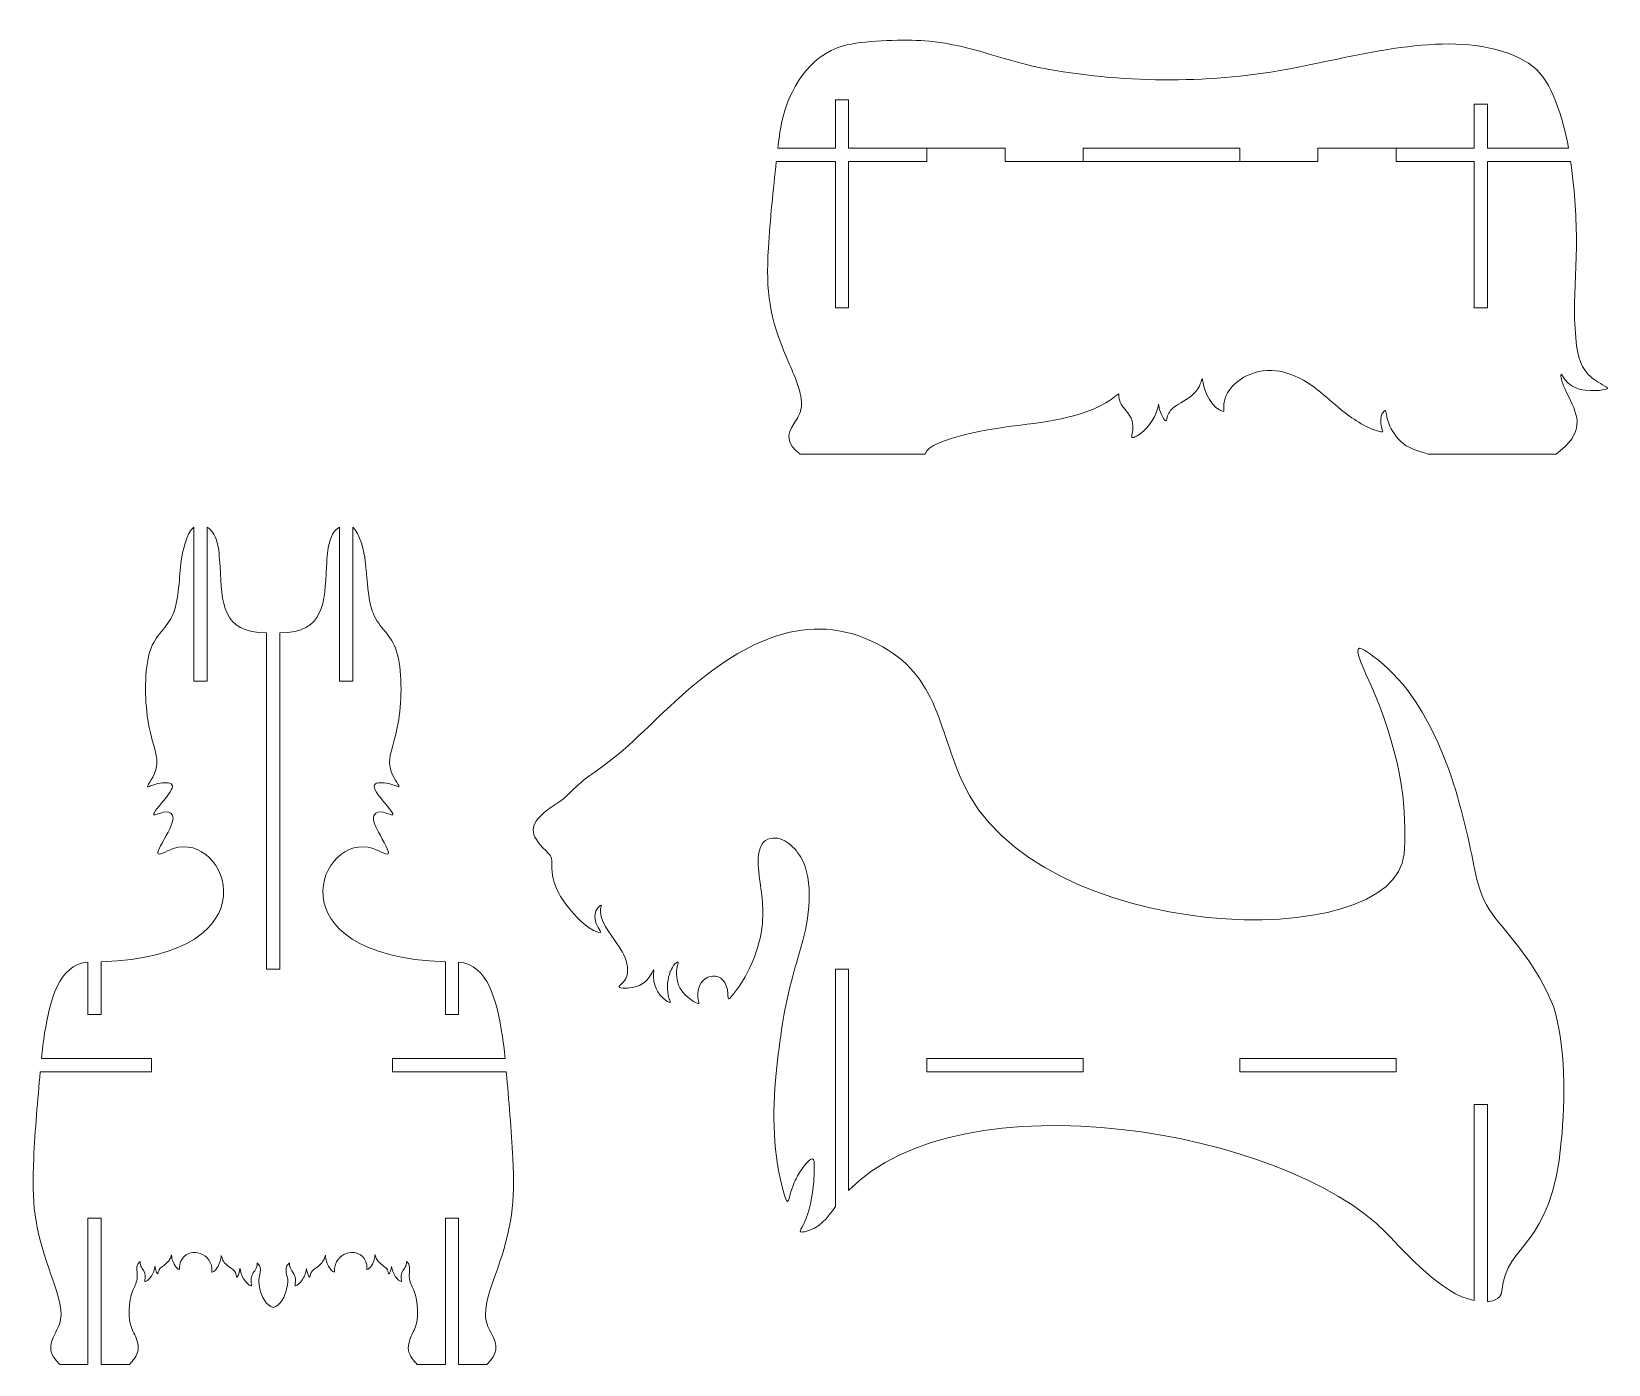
# Model space of a CAD drawing. Header units: centimetres. Extents: x -112 to 109, y -119 to 42.
# Drawn here: x -112.3 to 6.8, y -59 to 41.6 of the extents above; entities that cross this region are included whole.
import ezdxf

# ---------------------------------------------------------------- set-up
doc = ezdxf.new("R2010")
doc.units = ezdxf.units.CM
doc.header["$MEASUREMENT"] = 0
doc.layers.add('layer 1', color=7, linetype='Continuous')

msp = doc.modelspace()

# ---------------------------------------------------------------- linework, layer by layer
at = {"layer": 'layer 1', "color": 250, "lineweight": 9}
for points, knots in [([(-15.17977, 32.82267), (-15.17977, 32.82267), (-15.17977, 31.82267), (-15.17977, 31.82267), (-15.17977, 31.82267), (-15.17977, 31.82267), (-21.08602, 31.82267), (-21.08602, 31.82267), (-21.08602, 31.82267), (-21.08602, 31.82267), (-21.08602, 32.82267), (-21.08602, 32.82267), (-21.08602, 32.82267), (-25.02352, 32.82267), (-28.96102, 32.82267), (-32.89852, 32.82267), (-32.89852, 32.82267), (-32.89852, 32.82267), (-32.89852, 31.82267), (-32.89852, 31.82267), (-32.89852, 31.82267), (-32.89852, 31.82267), (-38.80477, 31.82267), (-38.80477, 31.82267), (-38.80477, 31.82267), (-38.80477, 31.82267), (-38.80477, 32.82267), (-38.80477, 32.82267), (-38.80477, 32.82267), (-42.74227, 32.82267), (-46.67977, 32.82267), (-50.61727, 32.82267), (-50.61727, 32.82267), (-50.61727, 33.93279), (-50.61727, 34.2455), (-50.61727, 36.46574), (-50.61727, 36.46574), (-50.9506, 36.46574), (-51.4506, 36.46574), (-51.61727, 36.46574), (-51.61727, 36.46574), (-51.61727, 34.2455), (-51.61727, 33.93279), (-51.61727, 32.82267), (-51.61727, 32.82267), (-53.07548, 32.82267), (-55.23862, 32.82267), (-55.96772, 32.82267), (-55.96772, 32.82267), (-55.89265, 33.4619), (-55.80167, 34.11346), (-55.67591, 34.73482), (-55.67591, 34.73482), (-55.17448, 37.21246), (-53.58483, 39.82685), (-51.02643, 40.54211), (-51.02643, 40.54211), (-49.53687, 40.95853), (-46.7365, 41.02464), (-45.17643, 40.94353), (-45.17643, 40.94353), (-41.6917, 40.76231), (-39.31778, 39.51753), (-36.13476, 38.89769), (-36.13476, 38.89769), (-30.03754, 37.71035), (-23.70137, 37.67146), (-17.5931, 38.76019), (-17.5931, 38.76019), (-12.7752, 39.61894), (-6.1906, 41.62585), (-1.3868, 40.17526), (-1.3868, 40.17526), (1.4337, 39.32354), (2.20647, 38.09515), (3.08584, 35.48424), (3.08584, 35.48424), (3.37087, 34.63791), (3.59331, 33.70127), (3.74984, 32.82267), (3.74984, 32.82267), (1.71886, 32.82267), (-1.35178, 32.82267), (-2.36727, 32.82267), (-2.36727, 32.82267), (-2.36727, 35.25138), (-2.36727, 34.93869), (-2.36727, 36.15304), (-2.36727, 36.15304), (-2.7006, 36.15304), (-3.2006, 36.15304), (-3.36727, 36.15304), (-3.36727, 36.15304), (-3.36727, 34.93869), (-3.36727, 35.25138), (-3.36727, 32.82267), (-3.36727, 32.82267), (-7.30477, 32.82267), (-11.24227, 32.82267), (-15.17977, 32.82267)], [0, 0, 0, 0, 0.038461538, 0.038461538, 0.038461538, 0.038461538, 0.076923077, 0.076923077, 0.076923077, 0.076923077, 0.115384615, 0.115384615, 0.115384615, 0.115384615, 0.153846154, 0.153846154, 0.153846154, 0.153846154, 0.192307692, 0.192307692, 0.192307692, 0.192307692, 0.230769231, 0.230769231, 0.230769231, 0.230769231, 0.269230769, 0.269230769, 0.269230769, 0.269230769, 0.307692308, 0.307692308, 0.307692308, 0.307692308, 0.346153846, 0.346153846, 0.346153846, 0.346153846, 0.384615385, 0.384615385, 0.384615385, 0.384615385, 0.423076923, 0.423076923, 0.423076923, 0.423076923, 0.461538462, 0.461538462, 0.461538462, 0.461538462, 0.5, 0.5, 0.5, 0.5, 0.538461538, 0.538461538, 0.538461538, 0.538461538, 0.576923077, 0.576923077, 0.576923077, 0.576923077, 0.615384615, 0.615384615, 0.615384615, 0.615384615, 0.653846154, 0.653846154, 0.653846154, 0.653846154, 0.692307692, 0.692307692, 0.692307692, 0.692307692, 0.730769231, 0.730769231, 0.730769231, 0.730769231, 0.769230769, 0.769230769, 0.769230769, 0.769230769, 0.807692308, 0.807692308, 0.807692308, 0.807692308, 0.846153846, 0.846153846, 0.846153846, 0.846153846, 0.884615385, 0.884615385, 0.884615385, 0.884615385, 0.923076923, 0.923076923, 0.923076923, 0.923076923, 1, 1, 1, 1]), ([(-9.27352, 31.82267), (-7.30477, 31.82268), (-5.33602, 31.82268), (-3.36727, 31.82268), (-3.36727, 31.82268), (-3.36727, 28.13935), (-3.36727, 28.13936), (-3.36727, 20.7727), (-3.36727, 20.7727), (-3.36727, 20.7727), (-2.36727, 20.7727), (-2.36727, 20.7727), (-2.36727, 20.7727), (-2.36727, 28.13936), (-2.36727, 28.13934), (-2.36727, 31.82267), (-2.36727, 31.82267), (-0.2828, 31.82267), (2.86807, 31.82267), (3.91031, 31.82267), (3.91031, 31.82267), (3.99723, 31.21969), (4.06724, 30.61726), (4.12749, 30.00388), (4.12749, 30.00388), (4.32617, 27.97819), (4.388, 26.09838), (4.31108, 24.06436), (4.31108, 24.06436), (4.24075, 22.20446), (4.11673, 20.37483), (4.29441, 18.51436), (4.29441, 18.51436), (4.38664, 17.54864), (4.52941, 16.45861), (5.23191, 15.73103), (5.23191, 15.73103), (5.60569, 15.34389), (6.03038, 15.10731), (6.49858, 14.86019), (6.49858, 14.86019), (6.64858, 14.78102), (6.76524, 14.71436), (6.64759, 14.65142), (6.64759, 14.65142), (6.52993, 14.58848), (6.17795, 14.52927), (5.78212, 14.51261), (5.78212, 14.51261), (4.70331, 14.46718), (3.78098, 14.6971), (3.24441, 15.69353), (3.24441, 15.69353), (3.21524, 15.74769), (3.19858, 15.77269), (3.18608, 15.72686), (3.18608, 15.72686), (3.17358, 15.68102), (3.16524, 15.56436), (3.20691, 15.37269), (3.20691, 15.37269), (3.24858, 15.18102), (3.34024, 14.91436), (3.48608, 14.61436), (3.48608, 14.61436), (4.23911, 13.06522), (5.06219, 11.8276), (3.52595, 10.33102), (3.52595, 10.33102), (3.29499, 10.10602), (3.05807, 9.91436), (2.82115, 9.72269), (2.82115, 9.72269), (2.82115, 9.72269), (-6.84491, 9.72269), (-6.84491, 9.72269), (-6.84491, 9.72269), (-7.59571, 9.94545), (-8.4019, 10.14816), (-8.97225, 10.71853), (-8.97225, 10.71853), (-9.38726, 11.13353), (-9.72931, 11.69269), (-9.8992, 12.25574), (-9.8992, 12.25574), (-9.96365, 12.46933), (-10.00921, 12.67429), (-10.03004, 12.81318), (-10.03004, 12.81318), (-10.05088, 12.95207), (-10.04699, 13.02488), (-10.09504, 13.01545), (-10.09504, 13.01545), (-10.14309, 13.00602), (-10.24309, 12.91436), (-10.31392, 12.77686), (-10.31392, 12.77686), (-10.46622, 12.48124), (-10.46163, 12.08375), (-10.37642, 11.76853), (-10.37642, 11.76853), (-10.29201, 11.45616), (-10.15238, 11.31463), (-10.55976, 11.43102), (-10.55976, 11.43102), (-11.61561, 11.73269), (-12.60257, 12.40873), (-13.44309, 13.09769), (-13.44309, 13.09769), (-13.95142, 13.51436), (-14.60976, 14.10602), (-15.20142, 14.56852), (-15.20142, 14.56852), (-16.55371, 15.62558), (-18.25159, 16.40899), (-19.97642, 15.86019), (-19.97642, 15.86019), (-21.05682, 15.51643), (-22.11532, 14.71533), (-22.27225, 13.52686), (-22.27225, 13.52686), (-22.30142, 13.30602), (-22.28476, 13.16436), (-22.27642, 13.07269), (-22.27642, 13.07269), (-22.26809, 12.98102), (-22.26809, 12.93936), (-22.32225, 12.94769), (-22.32225, 12.94769), (-23.11867, 13.07015), (-23.81787, 14.47008), (-23.88059, 15.22269), (-23.88059, 15.22269), (-23.89309, 15.37269), (-23.89309, 15.44769), (-23.92642, 15.37269), (-23.92642, 15.37269), (-23.95976, 15.29769), (-24.02642, 15.07269), (-24.13059, 14.85603), (-24.13059, 14.85603), (-24.41382, 14.26693), (-24.98183, 13.92015), (-25.52206, 13.59125), (-25.52206, 13.59125), (-25.7927, 13.42648), (-25.96731, 13.33026), (-26.10481, 13.22193), (-26.10481, 13.22193), (-26.35713, 13.02314), (-26.4789, 12.79607), (-26.55559, 12.48936), (-26.55559, 12.48936), (-26.59823, 12.31882), (-26.60561, 12.10603), (-26.78059, 12.33936), (-26.78059, 12.33936), (-26.94182, 12.55433), (-27.06015, 12.83523), (-27.13059, 13.09352), (-27.13059, 13.09352), (-27.16809, 13.23102), (-27.19309, 13.36436), (-27.20559, 13.43103), (-27.20559, 13.43103), (-27.21809, 13.49769), (-27.21809, 13.49769), (-27.22642, 13.44769), (-27.22642, 13.44769), (-27.23476, 13.39769), (-27.25142, 13.29769), (-27.29725, 13.13103), (-27.29725, 13.13103), (-27.50633, 12.37083), (-28.14331, 11.45892), (-28.85142, 11.08519), (-28.85142, 11.08519), (-29.025, 10.99357), (-29.31792, 10.82964), (-29.23475, 11.15186), (-29.23475, 11.15186), (-29.07158, 11.78414), (-29.11821, 12.31844), (-29.53892, 12.83936), (-29.53892, 12.83936), (-29.85794, 13.23432), (-30.12357, 13.46041), (-30.20559, 14.00186), (-30.20559, 14.00186), (-30.24787, 14.28092), (-30.12822, 14.36501), (-30.40559, 14.13519), (-30.40559, 14.13519), (-32.3248, 12.54501), (-35.66318, 12.13189), (-38.08475, 11.85602), (-38.08475, 11.85602), (-39.26259, 11.72183), (-44.54386, 10.93355), (-44.84996, 9.72269), (-44.84996, 9.72269), (-44.84996, 9.72269), (-54.28483, 9.72269), (-54.28483, 9.72269), (-54.28483, 9.72269), (-55.31295, 10.54213), (-55.35439, 11.07719), (-54.68059, 12.11852), (-54.68059, 12.11852), (-54.40018, 12.55188), (-54.18463, 12.95156), (-54.16809, 13.48103), (-54.16809, 13.48103), (-54.13662, 14.48841), (-54.85985, 15.9545), (-55.25975, 16.90602), (-55.25975, 16.90602), (-56.61547, 20.13162), (-56.8776, 21.87782), (-56.67642, 25.29769), (-56.67642, 25.29769), (-56.55209, 27.41138), (-56.31193, 29.68338), (-56.07858, 31.82267), (-56.07858, 31.82267), (-54.58342, 31.82267), (-52.36485, 31.82267), (-51.61727, 31.82267), (-51.61727, 31.82267), (-51.61727, 24.456), (-51.61727, 24.45603), (-51.61727, 20.7727), (-51.61727, 20.7727), (-51.61727, 20.7727), (-50.61727, 20.7727), (-50.61727, 20.7727), (-50.61727, 20.7727), (-50.61727, 24.45602), (-50.61727, 28.13935), (-50.61727, 31.82267), (-50.61727, 31.82267), (-48.64852, 31.82267), (-46.67977, 31.82267), (-44.71102, 31.82267), (-44.71102, 31.82267), (-44.71102, 31.82267), (-44.71102, 32.82266), (-44.71102, 32.82266), (-44.71102, 32.82266), (-44.71102, 32.82266), (-38.80477, 32.82266), (-38.80477, 32.82266), (-38.80477, 32.82266), (-38.80477, 32.82266), (-38.80477, 31.82267), (-38.80477, 31.82267), (-38.80477, 31.82267), (-30.92977, 31.82267), (-23.05477, 31.82268), (-15.17977, 31.82267), (-15.17977, 31.82267), (-15.17977, 31.82267), (-15.17977, 32.82266), (-15.17977, 32.82266), (-15.17977, 32.82266), (-15.17977, 32.82266), (-9.27352, 32.82266), (-9.27352, 32.82266), (-9.27352, 32.82266), (-9.27352, 32.82266), (-9.27352, 31.82267), (-9.27352, 31.82267)], [0, 0, 0, 0, 0.014492754, 0.014492754, 0.014492754, 0.014492754, 0.028985507, 0.028985507, 0.028985507, 0.028985507, 0.043478261, 0.043478261, 0.043478261, 0.043478261, 0.057971014, 0.057971014, 0.057971014, 0.057971014, 0.072463768, 0.072463768, 0.072463768, 0.072463768, 0.086956522, 0.086956522, 0.086956522, 0.086956522, 0.101449275, 0.101449275, 0.101449275, 0.101449275, 0.115942029, 0.115942029, 0.115942029, 0.115942029, 0.130434783, 0.130434783, 0.130434783, 0.130434783, 0.144927536, 0.144927536, 0.144927536, 0.144927536, 0.15942029, 0.15942029, 0.15942029, 0.15942029, 0.173913043, 0.173913043, 0.173913043, 0.173913043, 0.188405797, 0.188405797, 0.188405797, 0.188405797, 0.202898551, 0.202898551, 0.202898551, 0.202898551, 0.217391304, 0.217391304, 0.217391304, 0.217391304, 0.231884058, 0.231884058, 0.231884058, 0.231884058, 0.246376812, 0.246376812, 0.246376812, 0.246376812, 0.260869565, 0.260869565, 0.260869565, 0.260869565, 0.275362319, 0.275362319, 0.275362319, 0.275362319, 0.289855072, 0.289855072, 0.289855072, 0.289855072, 0.304347826, 0.304347826, 0.304347826, 0.304347826, 0.31884058, 0.31884058, 0.31884058, 0.31884058, 0.333333333, 0.333333333, 0.333333333, 0.333333333, 0.347826087, 0.347826087, 0.347826087, 0.347826087, 0.362318841, 0.362318841, 0.362318841, 0.362318841, 0.376811594, 0.376811594, 0.376811594, 0.376811594, 0.391304348, 0.391304348, 0.391304348, 0.391304348, 0.405797101, 0.405797101, 0.405797101, 0.405797101, 0.420289855, 0.420289855, 0.420289855, 0.420289855, 0.434782609, 0.434782609, 0.434782609, 0.434782609, 0.449275362, 0.449275362, 0.449275362, 0.449275362, 0.463768116, 0.463768116, 0.463768116, 0.463768116, 0.47826087, 0.47826087, 0.47826087, 0.47826087, 0.492753623, 0.492753623, 0.492753623, 0.492753623, 0.507246377, 0.507246377, 0.507246377, 0.507246377, 0.52173913, 0.52173913, 0.52173913, 0.52173913, 0.536231884, 0.536231884, 0.536231884, 0.536231884, 0.550724638, 0.550724638, 0.550724638, 0.550724638, 0.565217391, 0.565217391, 0.565217391, 0.565217391, 0.579710145, 0.579710145, 0.579710145, 0.579710145, 0.594202899, 0.594202899, 0.594202899, 0.594202899, 0.608695652, 0.608695652, 0.608695652, 0.608695652, 0.623188406, 0.623188406, 0.623188406, 0.623188406, 0.637681159, 0.637681159, 0.637681159, 0.637681159, 0.652173913, 0.652173913, 0.652173913, 0.652173913, 0.666666667, 0.666666667, 0.666666667, 0.666666667, 0.68115942, 0.68115942, 0.68115942, 0.68115942, 0.695652174, 0.695652174, 0.695652174, 0.695652174, 0.710144928, 0.710144928, 0.710144928, 0.710144928, 0.724637681, 0.724637681, 0.724637681, 0.724637681, 0.739130435, 0.739130435, 0.739130435, 0.739130435, 0.753623188, 0.753623188, 0.753623188, 0.753623188, 0.768115942, 0.768115942, 0.768115942, 0.768115942, 0.782608696, 0.782608696, 0.782608696, 0.782608696, 0.797101449, 0.797101449, 0.797101449, 0.797101449, 0.811594203, 0.811594203, 0.811594203, 0.811594203, 0.826086957, 0.826086957, 0.826086957, 0.826086957, 0.84057971, 0.84057971, 0.84057971, 0.84057971, 0.855072464, 0.855072464, 0.855072464, 0.855072464, 0.869565217, 0.869565217, 0.869565217, 0.869565217, 0.884057971, 0.884057971, 0.884057971, 0.884057971, 0.898550725, 0.898550725, 0.898550725, 0.898550725, 0.913043478, 0.913043478, 0.913043478, 0.913043478, 0.927536232, 0.927536232, 0.927536232, 0.927536232, 0.942028986, 0.942028986, 0.942028986, 0.942028986, 0.956521739, 0.956521739, 0.956521739, 0.956521739, 0.971014493, 0.971014493, 0.971014493, 0.971014493, 1, 1, 1, 1]), ([(-108.0696, -59.01963), (-108.0696, -59.01963), (-110.19064, -59.01963), (-110.19064, -59.01963), (-110.19064, -59.01963), (-111.03695, -58.20019), (-111.07106, -57.66513), (-110.51641, -56.6238), (-110.51641, -56.6238), (-110.28559, -56.19044), (-110.10816, -55.79076), (-110.09454, -55.26129), (-110.09454, -55.26129), (-110.06864, -54.25391), (-110.66397, -52.78782), (-110.99315, -51.8363), (-110.99315, -51.8363), (-112.10914, -48.6107), (-112.32491, -46.8645), (-112.1593, -43.44463), (-112.1593, -43.44463), (-112.05696, -41.33094), (-111.85928, -39.05893), (-111.66719, -36.91965), (-111.66719, -36.91965), (-111.66719, -36.91965), (-103.26557, -36.91967), (-103.26557, -36.91967), (-103.26557, -36.91967), (-103.26557, -36.91967), (-103.26557, -35.91966), (-103.26557, -35.91966), (-103.26557, -35.91966), (-103.26557, -35.91966), (-111.57592, -35.91965), (-111.57592, -35.91965), (-111.57592, -35.91965), (-111.51412, -35.28043), (-111.43922, -34.62885), (-111.33571, -34.0075), (-111.33571, -34.0075), (-110.92296, -31.52989), (-110.3127, -28.84464), (-108.0696, -28.63354), (-108.0696, -28.63354), (-108.0696, -28.63354), (-108.0696, -32.58928), (-108.0696, -32.58928), (-108.0696, -32.58928), (-108.0696, -32.58928), (-107.0696, -32.58928), (-107.0696, -32.58928), (-107.0696, -32.58928), (-107.0696, -32.58928), (-107.0696, -28.61707), (-107.0696, -28.61707), (-107.0696, -28.61707), (-93.73539, -28.16784), (-97.57754, -18.69128), (-101.62064, -20.06825), (-101.62064, -20.06825), (-102.19564, -20.26408), (-102.78261, -20.66686), (-102.78081, -20.39884), (-102.78081, -20.39884), (-102.77901, -20.13083), (-102.18844, -19.19203), (-101.89166, -18.58202), (-101.89166, -18.58202), (-101.59488, -17.97202), (-101.59189, -17.6908), (-101.70726, -17.51078), (-101.70726, -17.51078), (-101.82264, -17.33076), (-102.05638, -17.25194), (-102.39278, -17.32835), (-102.39278, -17.32835), (-102.72919, -17.40477), (-103.16825, -17.63644), (-103.09357, -17.42931), (-103.09357, -17.42931), (-103.0189, -17.22218), (-102.43047, -16.57627), (-102.07069, -16.10091), (-102.07069, -16.10091), (-101.71091, -15.62555), (-101.57976, -15.32075), (-101.7838, -15.18268), (-101.7838, -15.18268), (-101.98784, -15.04462), (-102.52705, -15.07329), (-102.94731, -15.19293), (-102.94731, -15.19293), (-103.36758, -15.31257), (-103.6689, -15.52318), (-103.54861, -15.29696), (-103.54861, -15.29696), (-103.42833, -15.07074), (-102.88646, -14.40768), (-102.85227, -13.62272), (-102.85227, -13.62272), (-102.81808, -12.83776), (-103.29158, -11.93089), (-103.54012, -10.34944), (-103.54012, -10.34944), (-103.78867, -8.768), (-103.81225, -6.51199), (-103.38383, -5.1767), (-103.38383, -5.1767), (-102.95542, -3.84142), (-102.075, -3.42686), (-101.62943, -2.34739), (-101.62943, -2.34739), (-101.18386, -1.26792), (-101.17313, 0.47648), (-101.01896, 1.65859), (-101.01896, 1.65859), (-100.93988, 2.265), (-100.62422, 3.79381), (-100.06958, 4.19338), (-100.06958, 4.19338), (-100.06958, 4.19338), (-100.06958, -7.42057), (-100.06958, -7.42057), (-100.06958, -7.42057), (-100.06958, -7.42057), (-99.06958, -7.42057), (-99.06958, -7.42057), (-99.06958, -7.42057), (-99.06958, -7.42057), (-99.06958, 4.19338), (-99.06958, 4.19338), (-99.06958, 4.19338), (-98.62381, 4.00409), (-98.39796, 3.38518), (-98.28624, 2.95121), (-98.28624, 2.95121), (-98.17791, 2.53037), (-98.13623, 2.03037), (-98.09041, 1.19704), (-98.09041, 1.19704), (-97.94225, -1.497), (-97.99372, -3.77585), (-94.56959, -3.77585), (-94.56959, -3.77585), (-94.56959, -3.77585), (-94.56959, -29.17309), (-94.56959, -29.17309), (-94.56959, -29.17309), (-94.56959, -29.17309), (-93.56957, -29.17309), (-93.56957, -29.17309), (-93.56957, -29.17309), (-93.56957, -29.17309), (-93.56958, -3.77585), (-93.56958, -3.77585), (-93.56958, -3.77585), (-90.17658, -3.77585), (-90.19676, -1.49428), (-90.04875, 1.19704), (-90.04875, 1.19704), (-90.00293, 2.03037), (-89.96125, 2.53037), (-89.85292, 2.95121), (-89.85292, 2.95121), (-89.7412, 3.38518), (-89.51535, 4.00409), (-89.06958, 4.19338), (-89.06958, 4.19338), (-89.06958, 4.19338), (-89.06958, -7.42057), (-89.06958, -7.42057), (-89.06958, -7.42057), (-89.06958, -7.42057), (-88.06958, -7.42057), (-88.06958, -7.42057), (-88.06958, -7.42057), (-88.06958, -7.42057), (-88.06958, 4.19338), (-88.06958, 4.19338), (-88.06958, 4.19338), (-87.51494, 3.79381), (-87.19928, 2.265), (-87.1202, 1.65859), (-87.1202, 1.65859), (-86.96603, 0.47648), (-86.9553, -1.26792), (-86.50973, -2.34739), (-86.50973, -2.34739), (-86.06416, -3.42686), (-85.18374, -3.84142), (-84.75533, -5.1767), (-84.75533, -5.1767), (-84.32691, -6.51199), (-84.35049, -8.768), (-84.59904, -10.34944), (-84.59904, -10.34944), (-84.84758, -11.93089), (-85.32108, -12.83776), (-85.28689, -13.62272), (-85.28689, -13.62272), (-85.2527, -14.40768), (-84.71083, -15.07074), (-84.59055, -15.29696), (-84.59055, -15.29696), (-84.47026, -15.52318), (-84.77158, -15.31257), (-85.19185, -15.19293), (-85.19185, -15.19293), (-85.61211, -15.07329), (-86.15132, -15.04462), (-86.35536, -15.18268), (-86.35536, -15.18268), (-86.5594, -15.32075), (-86.42825, -15.62555), (-86.06847, -16.10091), (-86.06847, -16.10091), (-85.70869, -16.57627), (-85.12026, -17.22218), (-85.04559, -17.42931), (-85.04559, -17.42931), (-84.97091, -17.63644), (-85.40997, -17.40477), (-85.74638, -17.32835), (-85.74638, -17.32835), (-86.08278, -17.25194), (-86.31652, -17.33076), (-86.4319, -17.51078), (-86.4319, -17.51078), (-86.54727, -17.6908), (-86.54428, -17.97202), (-86.2475, -18.58202), (-86.2475, -18.58202), (-85.95072, -19.19203), (-85.36015, -20.13083), (-85.35835, -20.39884), (-85.35835, -20.39884), (-85.35655, -20.66686), (-85.94352, -20.26409), (-86.51852, -20.06825), (-86.51852, -20.06825), (-90.56163, -18.69128), (-94.40376, -28.16783), (-81.06958, -28.61707), (-81.06958, -28.61707), (-81.06958, -28.61707), (-81.06958, -32.58928), (-81.06958, -32.58928), (-81.06958, -32.58928), (-81.06958, -32.58928), (-80.06958, -32.58928), (-80.06958, -32.58928), (-80.06958, -32.58928), (-80.06958, -32.58928), (-80.06958, -28.63354), (-80.06958, -28.63354), (-80.06958, -28.63354), (-77.82646, -28.84463), (-77.21621, -31.52988), (-76.80345, -34.0075), (-76.80345, -34.0075), (-76.69994, -34.62886), (-76.62504, -35.28043), (-76.56324, -35.91965), (-76.56324, -35.91965), (-76.56324, -35.91965), (-85.06641, -35.91967), (-85.06641, -35.91967), (-85.06641, -35.91967), (-85.06641, -35.91967), (-85.06641, -36.91967), (-85.06641, -36.91967), (-85.06641, -36.91967), (-85.06641, -36.91967), (-76.47197, -36.91965), (-76.47197, -36.91965), (-76.47197, -36.91965), (-76.27988, -39.05893), (-76.0822, -41.33094), (-75.97986, -43.44463), (-75.97986, -43.44463), (-75.81425, -46.8645), (-76.03002, -48.6107), (-77.14601, -51.8363), (-77.14601, -51.8363), (-77.47519, -52.78782), (-78.07052, -54.25391), (-78.04462, -55.26129), (-78.04462, -55.26129), (-78.031, -55.79076), (-77.85357, -56.19044), (-77.62275, -56.6238), (-77.62275, -56.6238), (-77.0681, -57.66513), (-77.10221, -58.20019), (-77.94852, -59.01963), (-77.94852, -59.01963), (-77.94852, -59.01963), (-80.06958, -59.01963), (-80.06958, -59.01963), (-80.06958, -59.01963), (-80.06958, -59.01963), (-80.06958, -47.96963), (-80.06958, -47.96963), (-80.06958, -47.96963), (-80.06958, -47.96963), (-81.06959, -47.96963), (-81.06959, -47.96963), (-81.06959, -47.96963), (-81.06959, -47.96963), (-81.06959, -59.01963), (-81.06959, -59.01963), (-81.06959, -59.01963), (-81.06959, -59.01963), (-83.20316, -59.01963), (-83.20316, -59.01963), (-83.20316, -59.01963), (-83.34174, -58.8633), (-83.48035, -58.70696), (-83.58526, -58.56258), (-83.58526, -58.56258), (-83.88571, -58.14911), (-83.94311, -57.76166), (-83.79269, -57.25306), (-83.79269, -57.25306), (-83.69513, -56.92326), (-83.52068, -56.62302), (-83.38392, -56.31478), (-83.38392, -56.31478), (-83.05767, -55.57938), (-83.13867, -54.21602), (-83.4409, -53.47695), (-83.4409, -53.47695), (-83.55294, -53.20296), (-83.73129, -52.8863), (-83.78315, -52.55946), (-83.78315, -52.55946), (-83.83501, -52.23262), (-83.76038, -51.8956), (-83.77172, -51.67942), (-83.77172, -51.67942), (-83.78306, -51.46324), (-83.88039, -51.36788), (-83.93533, -51.31258), (-83.93533, -51.31258), (-84.03985, -51.20739), (-83.99476, -51.24592), (-84.01069, -51.37362), (-84.01069, -51.37362), (-84.02815, -51.51368), (-84.08971, -51.6659), (-84.16453, -51.77409), (-84.16453, -51.77409), (-84.1975, -51.82177), (-84.2289, -51.85609), (-84.26186, -51.90567), (-84.26186, -51.90567), (-84.42293, -52.148), (-84.43707, -52.39256), (-84.37646, -52.67803), (-84.37646, -52.67803), (-84.34512, -52.82552), (-84.45548, -52.75047), (-84.52088, -52.70854), (-84.52088, -52.70854), (-84.57739, -52.67231), (-84.64019, -52.61892), (-84.69513, -52.5598), (-84.69513, -52.5598), (-84.88259, -52.35807), (-85.03964, -52.06721), (-85.10642, -51.77218), (-85.10642, -51.77218), (-85.12368, -51.6959), (-85.12996, -51.65013), (-85.13311, -51.62725), (-85.13311, -51.62725), (-85.13624, -51.60436), (-85.13624, -51.60436), (-85.14095, -51.63487), (-85.14095, -51.63487), (-85.14566, -51.66539), (-85.15508, -51.72642), (-85.16921, -51.78935), (-85.16921, -51.78935), (-85.18334, -51.85228), (-85.20218, -51.91712), (-85.22573, -51.97814), (-85.22573, -51.97814), (-85.24927, -52.03917), (-85.27753, -52.09639), (-85.30108, -52.13453), (-85.30108, -52.13453), (-85.36699, -52.24131), (-85.36979, -52.14391), (-85.38585, -52.06587), (-85.38585, -52.06587), (-85.44597, -51.77376), (-85.57675, -51.70835), (-85.77524, -51.56154), (-85.77524, -51.56154), (-85.87719, -51.48612), (-86.01533, -51.37933), (-86.1111, -51.27825), (-86.1111, -51.27825), (-86.20685, -51.17717), (-86.26023, -51.08182), (-86.29947, -50.98266), (-86.29947, -50.98266), (-86.33872, -50.88349), (-86.36383, -50.78052), (-86.37639, -50.74619), (-86.37639, -50.74619), (-86.38895, -50.71187), (-86.38895, -50.74619), (-86.39366, -50.81484), (-86.39366, -50.81484), (-86.39837, -50.8835), (-86.4078, -50.98647), (-86.4439, -51.11615), (-86.4439, -51.11615), (-86.51301, -51.36439), (-86.76427, -51.81567), (-86.98077, -51.85609), (-86.98077, -51.85609), (-87.00118, -51.85991), (-87.00118, -51.84084), (-86.99804, -51.79888), (-86.99804, -51.79888), (-86.98261, -51.59302), (-87.01877, -51.39656), (-87.10165, -51.21532), (-87.10165, -51.21532), (-87.59752, -50.13111), (-89.23441, -50.46594), (-89.42114, -51.68226), (-89.42114, -51.68226), (-89.44281, -51.82332), (-89.43708, -51.91966), (-89.43421, -51.97871), (-89.43421, -51.97871), (-89.43134, -52.03775), (-89.43134, -52.0595), (-89.45462, -52.05515), (-89.45462, -52.05515), (-89.79636, -51.99132), (-90.09685, -51.26954), (-90.12442, -50.86725), (-90.12442, -50.86725), (-90.12979, -50.78893), (-90.12979, -50.74977), (-90.14411, -50.78893), (-90.14411, -50.78893), (-90.15845, -50.82809), (-90.1871, -50.94557), (-90.23187, -51.0587), (-90.23187, -51.0587), (-90.27665, -51.17183), (-90.33754, -51.28061), (-90.44679, -51.39593), (-90.44679, -51.39593), (-90.55603, -51.51124), (-90.71363, -51.63307), (-90.82995, -51.71911), (-90.82995, -51.71911), (-91.05646, -51.88666), (-91.20554, -51.96116), (-91.27418, -52.29447), (-91.27418, -52.29447), (-91.29252, -52.38354), (-91.29568, -52.49461), (-91.37089, -52.37279), (-91.37089, -52.37279), (-91.47242, -52.20833), (-91.52279, -52.00206), (-91.55357, -51.80277), (-91.55357, -51.80277), (-91.55893, -51.76796), (-91.55893, -51.76796), (-91.56251, -51.79407), (-91.56251, -51.79407), (-91.58508, -51.95855), (-91.63311, -52.14111), (-91.69683, -52.28794), (-91.69683, -52.28794), (-91.8138, -52.55739), (-92.03349, -52.88179), (-92.26096, -53.02765), (-92.26096, -53.02765), (-92.33556, -53.07548), (-92.46146, -53.1611), (-92.42572, -52.99285), (-92.42572, -52.99285), (-92.35657, -52.66719), (-92.3727, -52.38816), (-92.55646, -52.11171), (-92.55646, -52.11171), (-92.59407, -52.05515), (-92.62989, -52.01599), (-92.6675, -51.9616), (-92.6675, -51.9616), (-92.75287, -51.83814), (-92.82307, -51.66453), (-92.843, -51.50472), (-92.843, -51.50472), (-92.85196, -51.43293), (-92.84479, -51.38505), (-92.84837, -51.36982), (-92.84837, -51.36982), (-92.85196, -51.35459), (-92.86629, -51.372), (-92.92897, -51.43509), (-92.92897, -51.43509), (-92.99165, -51.49818), (-93.10268, -51.60697), (-93.0995, -51.84534), (-93.0995, -51.84534), (-93.09001, -52.55675), (-92.83749, -52.33836), (-93.06087, -53.34129), (-93.06087, -53.34129), (-93.16823, -53.82338), (-93.5212, -54.61424), (-94.06958, -54.71594), (-94.06958, -54.71594), (-94.61387, -54.61499), (-94.97139, -53.82131), (-95.07829, -53.34129), (-95.07829, -53.34129), (-95.30167, -52.33836), (-95.04915, -52.55675), (-95.03966, -51.84534), (-95.03966, -51.84534), (-95.03648, -51.60697), (-95.14751, -51.49818), (-95.21019, -51.43509), (-95.21019, -51.43509), (-95.27287, -51.372), (-95.2872, -51.35459), (-95.29079, -51.36982), (-95.29079, -51.36982), (-95.29437, -51.38505), (-95.2872, -51.43293), (-95.29616, -51.50472), (-95.29616, -51.50472), (-95.31609, -51.66453), (-95.38629, -51.83814), (-95.47166, -51.9616), (-95.47166, -51.9616), (-95.50927, -52.01599), (-95.54509, -52.05515), (-95.5827, -52.11171), (-95.5827, -52.11171), (-95.76646, -52.38816), (-95.78259, -52.66719), (-95.71344, -52.99285), (-95.71344, -52.99285), (-95.6777, -53.1611), (-95.8036, -53.07548), (-95.8782, -53.02765), (-95.8782, -53.02765), (-96.10567, -52.88179), (-96.32536, -52.55739), (-96.44233, -52.28794), (-96.44233, -52.28794), (-96.50605, -52.14111), (-96.55408, -51.95855), (-96.57665, -51.79407), (-96.57665, -51.79407), (-96.58023, -51.76796), (-96.58023, -51.76796), (-96.58559, -51.80277), (-96.58559, -51.80277), (-96.61637, -52.00206), (-96.66674, -52.20833), (-96.76827, -52.37279), (-96.76827, -52.37279), (-96.84348, -52.49461), (-96.84664, -52.38354), (-96.86498, -52.29447), (-96.86498, -52.29447), (-96.93362, -51.96116), (-97.0827, -51.88666), (-97.30921, -51.71911), (-97.30921, -51.71911), (-97.42553, -51.63307), (-97.58313, -51.51124), (-97.69237, -51.39593), (-97.69237, -51.39593), (-97.80162, -51.28061), (-97.86251, -51.17183), (-97.90729, -51.0587), (-97.90729, -51.0587), (-97.95206, -50.94557), (-97.98071, -50.82809), (-97.99505, -50.78893), (-97.99505, -50.78893), (-98.00937, -50.74977), (-98.00937, -50.78893), (-98.01474, -50.86725), (-98.01474, -50.86725), (-98.04231, -51.26954), (-98.3428, -51.99132), (-98.68454, -52.05515), (-98.68454, -52.05515), (-98.70782, -52.0595), (-98.70782, -52.03775), (-98.70495, -51.97871), (-98.70495, -51.97871), (-98.70208, -51.91966), (-98.69635, -51.82332), (-98.71802, -51.68226), (-98.71802, -51.68226), (-98.90475, -50.46594), (-100.54164, -50.13111), (-101.03751, -51.21532), (-101.03751, -51.21532), (-101.12039, -51.39656), (-101.15655, -51.59302), (-101.14112, -51.79888), (-101.14112, -51.79888), (-101.13798, -51.84084), (-101.13798, -51.85991), (-101.15839, -51.85609), (-101.15839, -51.85609), (-101.37489, -51.81567), (-101.62615, -51.36439), (-101.69526, -51.11615), (-101.69526, -51.11615), (-101.73136, -50.98647), (-101.74079, -50.8835), (-101.7455, -50.81484), (-101.7455, -50.81484), (-101.75021, -50.74619), (-101.75021, -50.71187), (-101.76277, -50.74619), (-101.76277, -50.74619), (-101.77533, -50.78052), (-101.80044, -50.88349), (-101.83969, -50.98266), (-101.83969, -50.98266), (-101.87893, -51.08182), (-101.93231, -51.17717), (-102.02806, -51.27825), (-102.02806, -51.27825), (-102.12383, -51.37933), (-102.26197, -51.48612), (-102.36392, -51.56154), (-102.36392, -51.56154), (-102.56241, -51.70835), (-102.69319, -51.77376), (-102.75331, -52.06587), (-102.75331, -52.06587), (-102.76937, -52.14391), (-102.77217, -52.24131), (-102.83808, -52.13453), (-102.83808, -52.13453), (-102.86163, -52.09639), (-102.88989, -52.03917), (-102.91343, -51.97814), (-102.91343, -51.97814), (-102.93698, -51.91712), (-102.95582, -51.85228), (-102.96995, -51.78935), (-102.96995, -51.78935), (-102.98408, -51.72642), (-102.9935, -51.66539), (-102.99821, -51.63487), (-102.99821, -51.63487), (-103.00292, -51.60436), (-103.00292, -51.60436), (-103.00605, -51.62725), (-103.00605, -51.62725), (-103.0092, -51.65013), (-103.01548, -51.6959), (-103.03274, -51.77218), (-103.03274, -51.77218), (-103.09952, -52.06721), (-103.25657, -52.35807), (-103.44403, -52.5598), (-103.44403, -52.5598), (-103.49897, -52.61892), (-103.56177, -52.67231), (-103.61828, -52.70854), (-103.61828, -52.70854), (-103.68368, -52.75047), (-103.79404, -52.82552), (-103.7627, -52.67803), (-103.7627, -52.67803), (-103.70209, -52.39256), (-103.71623, -52.148), (-103.8773, -51.90567), (-103.8773, -51.90567), (-103.91026, -51.85609), (-103.94166, -51.82177), (-103.97463, -51.77409), (-103.97463, -51.77409), (-104.04945, -51.6659), (-104.11101, -51.51368), (-104.12847, -51.37362), (-104.12847, -51.37362), (-104.1444, -51.24592), (-104.09931, -51.20739), (-104.20383, -51.31258), (-104.20383, -51.31258), (-104.25877, -51.36788), (-104.3561, -51.46324), (-104.36744, -51.67942), (-104.36744, -51.67942), (-104.37878, -51.8956), (-104.30415, -52.23262), (-104.35601, -52.55946), (-104.35601, -52.55946), (-104.40787, -52.8863), (-104.58622, -53.20296), (-104.69826, -53.47695), (-104.69826, -53.47695), (-105.00049, -54.21602), (-105.08149, -55.57938), (-104.75524, -56.31478), (-104.75524, -56.31478), (-104.61848, -56.62302), (-104.44403, -56.92326), (-104.34647, -57.25306), (-104.34647, -57.25306), (-104.19605, -57.76166), (-104.25345, -58.14911), (-104.5539, -58.56258), (-104.5539, -58.56258), (-104.65881, -58.70696), (-104.79742, -58.8633), (-104.936, -59.01963), (-104.936, -59.01963), (-104.936, -59.01963), (-107.06959, -59.01963), (-107.06959, -59.01963), (-107.06959, -59.01963), (-107.06959, -59.01963), (-107.06959, -47.96963), (-107.06959, -47.96963), (-107.06959, -47.96963), (-107.06959, -47.96963), (-108.0696, -47.96963), (-108.0696, -47.96963), (-108.0696, -47.96963), (-108.0696, -47.96963), (-108.0696, -59.01963), (-108.0696, -59.01963)], [0, 0, 0, 0, 0.005319149, 0.005319149, 0.005319149, 0.005319149, 0.010638298, 0.010638298, 0.010638298, 0.010638298, 0.015957447, 0.015957447, 0.015957447, 0.015957447, 0.021276596, 0.021276596, 0.021276596, 0.021276596, 0.026595745, 0.026595745, 0.026595745, 0.026595745, 0.031914894, 0.031914894, 0.031914894, 0.031914894, 0.037234043, 0.037234043, 0.037234043, 0.037234043, 0.042553191, 0.042553191, 0.042553191, 0.042553191, 0.04787234, 0.04787234, 0.04787234, 0.04787234, 0.053191489, 0.053191489, 0.053191489, 0.053191489, 0.058510638, 0.058510638, 0.058510638, 0.058510638, 0.063829787, 0.063829787, 0.063829787, 0.063829787, 0.069148936, 0.069148936, 0.069148936, 0.069148936, 0.074468085, 0.074468085, 0.074468085, 0.074468085, 0.079787234, 0.079787234, 0.079787234, 0.079787234, 0.085106383, 0.085106383, 0.085106383, 0.085106383, 0.090425532, 0.090425532, 0.090425532, 0.090425532, 0.095744681, 0.095744681, 0.095744681, 0.095744681, 0.10106383, 0.10106383, 0.10106383, 0.10106383, 0.106382979, 0.106382979, 0.106382979, 0.106382979, 0.111702128, 0.111702128, 0.111702128, 0.111702128, 0.117021277, 0.117021277, 0.117021277, 0.117021277, 0.122340426, 0.122340426, 0.122340426, 0.122340426, 0.127659574, 0.127659574, 0.127659574, 0.127659574, 0.132978723, 0.132978723, 0.132978723, 0.132978723, 0.138297872, 0.138297872, 0.138297872, 0.138297872, 0.143617021, 0.143617021, 0.143617021, 0.143617021, 0.14893617, 0.14893617, 0.14893617, 0.14893617, 0.154255319, 0.154255319, 0.154255319, 0.154255319, 0.159574468, 0.159574468, 0.159574468, 0.159574468, 0.164893617, 0.164893617, 0.164893617, 0.164893617, 0.170212766, 0.170212766, 0.170212766, 0.170212766, 0.175531915, 0.175531915, 0.175531915, 0.175531915, 0.180851064, 0.180851064, 0.180851064, 0.180851064, 0.186170213, 0.186170213, 0.186170213, 0.186170213, 0.191489362, 0.191489362, 0.191489362, 0.191489362, 0.196808511, 0.196808511, 0.196808511, 0.196808511, 0.20212766, 0.20212766, 0.20212766, 0.20212766, 0.207446809, 0.207446809, 0.207446809, 0.207446809, 0.212765957, 0.212765957, 0.212765957, 0.212765957, 0.218085106, 0.218085106, 0.218085106, 0.218085106, 0.223404255, 0.223404255, 0.223404255, 0.223404255, 0.228723404, 0.228723404, 0.228723404, 0.228723404, 0.234042553, 0.234042553, 0.234042553, 0.234042553, 0.239361702, 0.239361702, 0.239361702, 0.239361702, 0.244680851, 0.244680851, 0.244680851, 0.244680851, 0.25, 0.25, 0.25, 0.25, 0.255319149, 0.255319149, 0.255319149, 0.255319149, 0.260638298, 0.260638298, 0.260638298, 0.260638298, 0.265957447, 0.265957447, 0.265957447, 0.265957447, 0.271276596, 0.271276596, 0.271276596, 0.271276596, 0.276595745, 0.276595745, 0.276595745, 0.276595745, 0.281914894, 0.281914894, 0.281914894, 0.281914894, 0.287234043, 0.287234043, 0.287234043, 0.287234043, 0.292553191, 0.292553191, 0.292553191, 0.292553191, 0.29787234, 0.29787234, 0.29787234, 0.29787234, 0.303191489, 0.303191489, 0.303191489, 0.303191489, 0.308510638, 0.308510638, 0.308510638, 0.308510638, 0.313829787, 0.313829787, 0.313829787, 0.313829787, 0.319148936, 0.319148936, 0.319148936, 0.319148936, 0.324468085, 0.324468085, 0.324468085, 0.324468085, 0.329787234, 0.329787234, 0.329787234, 0.329787234, 0.335106383, 0.335106383, 0.335106383, 0.335106383, 0.340425532, 0.340425532, 0.340425532, 0.340425532, 0.345744681, 0.345744681, 0.345744681, 0.345744681, 0.35106383, 0.35106383, 0.35106383, 0.35106383, 0.356382979, 0.356382979, 0.356382979, 0.356382979, 0.361702128, 0.361702128, 0.361702128, 0.361702128, 0.367021277, 0.367021277, 0.367021277, 0.367021277, 0.372340426, 0.372340426, 0.372340426, 0.372340426, 0.377659574, 0.377659574, 0.377659574, 0.377659574, 0.382978723, 0.382978723, 0.382978723, 0.382978723, 0.388297872, 0.388297872, 0.388297872, 0.388297872, 0.393617021, 0.393617021, 0.393617021, 0.393617021, 0.39893617, 0.39893617, 0.39893617, 0.39893617, 0.404255319, 0.404255319, 0.404255319, 0.404255319, 0.409574468, 0.409574468, 0.409574468, 0.409574468, 0.414893617, 0.414893617, 0.414893617, 0.414893617, 0.420212766, 0.420212766, 0.420212766, 0.420212766, 0.425531915, 0.425531915, 0.425531915, 0.425531915, 0.430851064, 0.430851064, 0.430851064, 0.430851064, 0.436170213, 0.436170213, 0.436170213, 0.436170213, 0.441489362, 0.441489362, 0.441489362, 0.441489362, 0.446808511, 0.446808511, 0.446808511, 0.446808511, 0.45212766, 0.45212766, 0.45212766, 0.45212766, 0.457446809, 0.457446809, 0.457446809, 0.457446809, 0.462765957, 0.462765957, 0.462765957, 0.462765957, 0.468085106, 0.468085106, 0.468085106, 0.468085106, 0.473404255, 0.473404255, 0.473404255, 0.473404255, 0.478723404, 0.478723404, 0.478723404, 0.478723404, 0.484042553, 0.484042553, 0.484042553, 0.484042553, 0.489361702, 0.489361702, 0.489361702, 0.489361702, 0.494680851, 0.494680851, 0.494680851, 0.494680851, 0.5, 0.5, 0.5, 0.5, 0.505319149, 0.505319149, 0.505319149, 0.505319149, 0.510638298, 0.510638298, 0.510638298, 0.510638298, 0.515957447, 0.515957447, 0.515957447, 0.515957447, 0.521276596, 0.521276596, 0.521276596, 0.521276596, 0.526595745, 0.526595745, 0.526595745, 0.526595745, 0.531914894, 0.531914894, 0.531914894, 0.531914894, 0.537234043, 0.537234043, 0.537234043, 0.537234043, 0.542553191, 0.542553191, 0.542553191, 0.542553191, 0.54787234, 0.54787234, 0.54787234, 0.54787234, 0.553191489, 0.553191489, 0.553191489, 0.553191489, 0.558510638, 0.558510638, 0.558510638, 0.558510638, 0.563829787, 0.563829787, 0.563829787, 0.563829787, 0.569148936, 0.569148936, 0.569148936, 0.569148936, 0.574468085, 0.574468085, 0.574468085, 0.574468085, 0.579787234, 0.579787234, 0.579787234, 0.579787234, 0.585106383, 0.585106383, 0.585106383, 0.585106383, 0.590425532, 0.590425532, 0.590425532, 0.590425532, 0.595744681, 0.595744681, 0.595744681, 0.595744681, 0.60106383, 0.60106383, 0.60106383, 0.60106383, 0.606382979, 0.606382979, 0.606382979, 0.606382979, 0.611702128, 0.611702128, 0.611702128, 0.611702128, 0.617021277, 0.617021277, 0.617021277, 0.617021277, 0.622340426, 0.622340426, 0.622340426, 0.622340426, 0.627659574, 0.627659574, 0.627659574, 0.627659574, 0.632978723, 0.632978723, 0.632978723, 0.632978723, 0.638297872, 0.638297872, 0.638297872, 0.638297872, 0.643617021, 0.643617021, 0.643617021, 0.643617021, 0.64893617, 0.64893617, 0.64893617, 0.64893617, 0.654255319, 0.654255319, 0.654255319, 0.654255319, 0.659574468, 0.659574468, 0.659574468, 0.659574468, 0.664893617, 0.664893617, 0.664893617, 0.664893617, 0.670212766, 0.670212766, 0.670212766, 0.670212766, 0.675531915, 0.675531915, 0.675531915, 0.675531915, 0.680851064, 0.680851064, 0.680851064, 0.680851064, 0.686170213, 0.686170213, 0.686170213, 0.686170213, 0.691489362, 0.691489362, 0.691489362, 0.691489362, 0.696808511, 0.696808511, 0.696808511, 0.696808511, 0.70212766, 0.70212766, 0.70212766, 0.70212766, 0.707446809, 0.707446809, 0.707446809, 0.707446809, 0.712765957, 0.712765957, 0.712765957, 0.712765957, 0.718085106, 0.718085106, 0.718085106, 0.718085106, 0.723404255, 0.723404255, 0.723404255, 0.723404255, 0.728723404, 0.728723404, 0.728723404, 0.728723404, 0.734042553, 0.734042553, 0.734042553, 0.734042553, 0.739361702, 0.739361702, 0.739361702, 0.739361702, 0.744680851, 0.744680851, 0.744680851, 0.744680851, 0.75, 0.75, 0.75, 0.75, 0.755319149, 0.755319149, 0.755319149, 0.755319149, 0.760638298, 0.760638298, 0.760638298, 0.760638298, 0.765957447, 0.765957447, 0.765957447, 0.765957447, 0.771276596, 0.771276596, 0.771276596, 0.771276596, 0.776595745, 0.776595745, 0.776595745, 0.776595745, 0.781914894, 0.781914894, 0.781914894, 0.781914894, 0.787234043, 0.787234043, 0.787234043, 0.787234043, 0.792553191, 0.792553191, 0.792553191, 0.792553191, 0.79787234, 0.79787234, 0.79787234, 0.79787234, 0.803191489, 0.803191489, 0.803191489, 0.803191489, 0.808510638, 0.808510638, 0.808510638, 0.808510638, 0.813829787, 0.813829787, 0.813829787, 0.813829787, 0.819148936, 0.819148936, 0.819148936, 0.819148936, 0.824468085, 0.824468085, 0.824468085, 0.824468085, 0.829787234, 0.829787234, 0.829787234, 0.829787234, 0.835106383, 0.835106383, 0.835106383, 0.835106383, 0.840425532, 0.840425532, 0.840425532, 0.840425532, 0.845744681, 0.845744681, 0.845744681, 0.845744681, 0.85106383, 0.85106383, 0.85106383, 0.85106383, 0.856382979, 0.856382979, 0.856382979, 0.856382979, 0.861702128, 0.861702128, 0.861702128, 0.861702128, 0.867021277, 0.867021277, 0.867021277, 0.867021277, 0.872340426, 0.872340426, 0.872340426, 0.872340426, 0.877659574, 0.877659574, 0.877659574, 0.877659574, 0.882978723, 0.882978723, 0.882978723, 0.882978723, 0.888297872, 0.888297872, 0.888297872, 0.888297872, 0.893617021, 0.893617021, 0.893617021, 0.893617021, 0.89893617, 0.89893617, 0.89893617, 0.89893617, 0.904255319, 0.904255319, 0.904255319, 0.904255319, 0.909574468, 0.909574468, 0.909574468, 0.909574468, 0.914893617, 0.914893617, 0.914893617, 0.914893617, 0.920212766, 0.920212766, 0.920212766, 0.920212766, 0.925531915, 0.925531915, 0.925531915, 0.925531915, 0.930851064, 0.930851064, 0.930851064, 0.930851064, 0.936170213, 0.936170213, 0.936170213, 0.936170213, 0.941489362, 0.941489362, 0.941489362, 0.941489362, 0.946808511, 0.946808511, 0.946808511, 0.946808511, 0.95212766, 0.95212766, 0.95212766, 0.95212766, 0.957446809, 0.957446809, 0.957446809, 0.957446809, 0.962765957, 0.962765957, 0.962765957, 0.962765957, 0.968085106, 0.968085106, 0.968085106, 0.968085106, 0.973404255, 0.973404255, 0.973404255, 0.973404255, 0.978723404, 0.978723404, 0.978723404, 0.978723404, 0.984042553, 0.984042553, 0.984042553, 0.984042553, 0.989361702, 0.989361702, 0.989361702, 0.989361702, 1, 1, 1, 1]), ([(-2.36727, -54.26876), (-2.36727, -54.26876), (-2.36727, -39.38153), (-2.36727, -39.38153), (-2.36727, -39.38153), (-2.36727, -39.38153), (-3.36727, -39.38153), (-3.36727, -39.38153), (-3.36727, -39.38153), (-3.36727, -39.38153), (-3.36727, -54.19835), (-3.36727, -54.19835), (-3.36727, -54.19835), (-5.87051, -53.70282), (-8.43504, -50.69075), (-10.02259, -49.06927), (-10.02259, -49.06927), (-17.6789, -41.24938), (-42.17188, -37.15447), (-50.61727, -45.89614), (-50.61727, -45.89614), (-50.61727, -45.89614), (-50.61727, -29.17308), (-50.61727, -29.17308), (-50.61727, -29.17308), (-50.61727, -29.17308), (-51.61727, -29.17308), (-51.61727, -29.17308), (-51.61727, -29.17308), (-51.61727, -29.17308), (-51.61727, -47.09881), (-51.61727, -47.09881), (-51.61727, -47.09881), (-52.21463, -47.97071), (-52.8474, -48.75043), (-53.92977, -48.99339), (-53.92977, -48.99339), (-54.13394, -49.03923), (-54.2506, -49.03089), (-54.26727, -48.96006), (-54.26727, -48.96006), (-54.28394, -48.88923), (-54.2006, -48.75589), (-54.0631, -48.49339), (-54.0631, -48.49339), (-53.53306, -47.4815), (-53.35251, -46.31698), (-53.25477, -45.18923), (-53.25477, -45.18923), (-53.2006, -44.56423), (-53.20894, -44.13089), (-53.2131, -43.85589), (-53.2131, -43.85589), (-53.23024, -42.72593), (-54.37545, -44.59608), (-54.5131, -44.85172), (-54.5131, -44.85172), (-54.71727, -45.23089), (-54.86727, -45.63923), (-54.97143, -45.98089), (-54.97143, -45.98089), (-55.15053, -46.56834), (-55.19574, -47.17915), (-55.4881, -46.16839), (-55.4881, -46.16839), (-56.33908, -43.2266), (-56.41149, -40.0406), (-56.08882, -37.01533), (-56.08882, -37.01533), (-55.81624, -34.45946), (-55.50491, -32.08486), (-54.81727, -29.60173), (-54.81727, -29.60173), (-54.59227, -28.78923), (-54.36727, -28.05589), (-54.16727, -27.36839), (-54.16727, -27.36839), (-53.62205, -25.4942), (-53.16918, -22.46473), (-54.2381, -20.71006), (-54.2381, -20.71006), (-54.73411, -19.89588), (-55.69763, -18.95323), (-56.7256, -19.36839), (-56.7256, -19.36839), (-57.18864, -19.55538), (-57.37191, -20.09524), (-57.42977, -20.55172), (-57.42977, -20.55172), (-57.46727, -20.84756), (-57.46727, -21.19756), (-57.43393, -21.54756), (-57.43393, -21.54756), (-57.28806, -23.0793), (-57.00342, -24.08511), (-57.12977, -25.73923), (-57.12977, -25.73923), (-57.27297, -27.61409), (-58.28737, -29.85697), (-59.50477, -31.28922), (-59.50477, -31.28922), (-59.7736, -31.60553), (-59.72317, -31.2533), (-59.73393, -31.04339), (-59.73393, -31.04339), (-59.83212, -29.1305), (-61.88316, -29.38082), (-62.00991, -30.95258), (-62.00991, -30.95258), (-62.03075, -31.21091), (-61.98651, -31.44174), (-61.95605, -31.58631), (-61.95605, -31.58631), (-61.9256, -31.73089), (-61.90894, -31.78923), (-61.97144, -31.77673), (-61.97144, -31.77673), (-62.37061, -31.6969), (-63.18552, -30.94923), (-63.36611, -30.57963), (-63.36611, -30.57963), (-63.63418, -30.03106), (-63.66825, -29.47989), (-63.54306, -28.89131), (-63.54306, -28.89131), (-63.50894, -28.73089), (-63.4756, -28.66423), (-63.49643, -28.64756), (-63.49643, -28.64756), (-63.66469, -28.51296), (-64.03508, -29.22876), (-64.08393, -29.36006), (-64.08393, -29.36006), (-64.29042, -29.91497), (-64.36845, -30.53501), (-64.24786, -31.11824), (-64.24786, -31.11824), (-64.21443, -31.27997), (-64.17107, -31.4096), (-64.12682, -31.50496), (-64.12682, -31.50496), (-63.97361, -31.83518), (-64.3022, -31.61639), (-64.44004, -31.52033), (-64.44004, -31.52033), (-65.04746, -31.09704), (-65.4332, -30.23788), (-65.35229, -29.50975), (-65.35229, -29.50975), (-65.33562, -29.35976), (-65.30145, -29.21615), (-65.32602, -29.22352), (-65.32602, -29.22352), (-65.3506, -29.23089), (-65.43143, -29.39067), (-65.5256, -29.55173), (-65.5256, -29.55173), (-65.90496, -30.20058), (-66.41373, -30.51464), (-67.18393, -30.58922), (-67.18393, -30.58922), (-67.37543, -30.60776), (-67.53394, -30.61423), (-67.67144, -30.60173), (-67.67144, -30.60173), (-67.88057, -30.58272), (-68.08099, -30.56255), (-67.86727, -30.37256), (-67.86727, -30.37256), (-67.48668, -30.03423), (-67.31727, -29.76197), (-67.31727, -29.24756), (-67.31727, -29.24756), (-67.31727, -28.58716), (-67.57634, -28.00386), (-67.94644, -27.47672), (-67.94644, -27.47672), (-68.3803, -26.8588), (-69.2605, -25.70256), (-69.3381, -25.03506), (-69.3381, -25.03506), (-69.35894, -24.85589), (-69.3506, -24.66423), (-69.33393, -24.53923), (-69.33393, -24.53923), (-69.31571, -24.40254), (-69.2403, -24.24111), (-69.44227, -24.41423), (-69.44227, -24.41423), (-69.58021, -24.53247), (-69.70257, -24.72175), (-69.74636, -24.89795), (-69.74636, -24.89795), (-69.84624, -25.29975), (-69.6817, -25.81841), (-69.46372, -26.16437), (-69.46372, -26.16437), (-69.34717, -26.34938), (-69.21611, -26.46247), (-69.5506, -26.36839), (-69.5506, -26.36839), (-70.42105, -26.12359), (-71.33255, -25.08847), (-71.8684, -24.39856), (-71.8684, -24.39856), (-72.3345, -23.79845), (-72.76958, -23.08775), (-72.92989, -22.33698), (-72.92989, -22.33698), (-73.0006, -22.00589), (-73.03394, -21.63923), (-73.0381, -21.35589), (-73.0381, -21.35589), (-73.04832, -20.66127), (-72.9871, -20.72057), (-73.49644, -20.22256), (-73.49644, -20.22256), (-74.74228, -19.00439), (-74.78679, -18.25995), (-73.4256, -17.19756), (-73.4256, -17.19756), (-73.08394, -16.93089), (-72.6756, -16.68923), (-72.35477, -16.45173), (-72.35477, -16.45173), (-72.03394, -16.21423), (-71.8006, -15.98089), (-71.58393, -15.76422), (-71.58393, -15.76422), (-71.06813, -15.24842), (-70.60909, -14.86627), (-70.00893, -14.44756), (-70.00893, -14.44756), (-67.09485, -12.41445), (-65.76224, -10.77685), (-63.21794, -8.5048), (-63.21794, -8.5048), (-59.44205, -5.13302), (-54.59638, -2.09077), (-49.42556, -4.16759), (-49.42556, -4.16759), (-43.97734, -6.35587), (-44.02065, -10.46375), (-42.06484, -14.93402), (-42.06484, -14.93402), (-36.61482, -27.39072), (-9.27993, -28.16866), (-8.6756, -20.46423), (-8.6756, -20.46423), (-8.29858, -15.65661), (-9.56225, -11.21409), (-11.54644, -6.89756), (-11.54644, -6.89756), (-11.78394, -6.38089), (-11.9756, -5.91423), (-12.0881, -5.55589), (-12.0881, -5.55589), (-12.4602, -4.37069), (-11.47516, -5.19511), (-11.01727, -5.53089), (-11.01727, -5.53089), (-6.6164, -8.75823), (-4.74841, -14.97569), (-3.64643, -20.12673), (-3.64643, -20.12673), (-3.1523, -22.43661), (-3.07717, -23.77755), (-1.54274, -25.61145), (-1.54274, -25.61145), (0.17303, -27.66208), (1.64269, -29.53512), (2.63169, -32.04523), (2.63169, -32.04523), (3.53781, -34.91176), (3.49589, -39.05685), (3.20531, -42.16898), (3.20531, -42.16898), (2.43034, -50.46897), (-0.90613, -49.6512), (-1.28719, -53.46176), (-1.28719, -53.46176), (-1.36219, -54.21176), (-2.2138, -54.26876), (-2.36727, -54.26876)], [0, 0, 0, 0, 0.013888889, 0.013888889, 0.013888889, 0.013888889, 0.027777778, 0.027777778, 0.027777778, 0.027777778, 0.041666667, 0.041666667, 0.041666667, 0.041666667, 0.055555556, 0.055555556, 0.055555556, 0.055555556, 0.069444444, 0.069444444, 0.069444444, 0.069444444, 0.083333333, 0.083333333, 0.083333333, 0.083333333, 0.097222222, 0.097222222, 0.097222222, 0.097222222, 0.111111111, 0.111111111, 0.111111111, 0.111111111, 0.125, 0.125, 0.125, 0.125, 0.138888889, 0.138888889, 0.138888889, 0.138888889, 0.152777778, 0.152777778, 0.152777778, 0.152777778, 0.166666667, 0.166666667, 0.166666667, 0.166666667, 0.180555556, 0.180555556, 0.180555556, 0.180555556, 0.194444444, 0.194444444, 0.194444444, 0.194444444, 0.208333333, 0.208333333, 0.208333333, 0.208333333, 0.222222222, 0.222222222, 0.222222222, 0.222222222, 0.236111111, 0.236111111, 0.236111111, 0.236111111, 0.25, 0.25, 0.25, 0.25, 0.263888889, 0.263888889, 0.263888889, 0.263888889, 0.277777778, 0.277777778, 0.277777778, 0.277777778, 0.291666667, 0.291666667, 0.291666667, 0.291666667, 0.305555556, 0.305555556, 0.305555556, 0.305555556, 0.319444444, 0.319444444, 0.319444444, 0.319444444, 0.333333333, 0.333333333, 0.333333333, 0.333333333, 0.347222222, 0.347222222, 0.347222222, 0.347222222, 0.361111111, 0.361111111, 0.361111111, 0.361111111, 0.375, 0.375, 0.375, 0.375, 0.388888889, 0.388888889, 0.388888889, 0.388888889, 0.402777778, 0.402777778, 0.402777778, 0.402777778, 0.416666667, 0.416666667, 0.416666667, 0.416666667, 0.430555556, 0.430555556, 0.430555556, 0.430555556, 0.444444444, 0.444444444, 0.444444444, 0.444444444, 0.458333333, 0.458333333, 0.458333333, 0.458333333, 0.472222222, 0.472222222, 0.472222222, 0.472222222, 0.486111111, 0.486111111, 0.486111111, 0.486111111, 0.5, 0.5, 0.5, 0.5, 0.513888889, 0.513888889, 0.513888889, 0.513888889, 0.527777778, 0.527777778, 0.527777778, 0.527777778, 0.541666667, 0.541666667, 0.541666667, 0.541666667, 0.555555556, 0.555555556, 0.555555556, 0.555555556, 0.569444444, 0.569444444, 0.569444444, 0.569444444, 0.583333333, 0.583333333, 0.583333333, 0.583333333, 0.597222222, 0.597222222, 0.597222222, 0.597222222, 0.611111111, 0.611111111, 0.611111111, 0.611111111, 0.625, 0.625, 0.625, 0.625, 0.638888889, 0.638888889, 0.638888889, 0.638888889, 0.652777778, 0.652777778, 0.652777778, 0.652777778, 0.666666667, 0.666666667, 0.666666667, 0.666666667, 0.680555556, 0.680555556, 0.680555556, 0.680555556, 0.694444444, 0.694444444, 0.694444444, 0.694444444, 0.708333333, 0.708333333, 0.708333333, 0.708333333, 0.722222222, 0.722222222, 0.722222222, 0.722222222, 0.736111111, 0.736111111, 0.736111111, 0.736111111, 0.75, 0.75, 0.75, 0.75, 0.763888889, 0.763888889, 0.763888889, 0.763888889, 0.777777778, 0.777777778, 0.777777778, 0.777777778, 0.791666667, 0.791666667, 0.791666667, 0.791666667, 0.805555556, 0.805555556, 0.805555556, 0.805555556, 0.819444444, 0.819444444, 0.819444444, 0.819444444, 0.833333333, 0.833333333, 0.833333333, 0.833333333, 0.847222222, 0.847222222, 0.847222222, 0.847222222, 0.861111111, 0.861111111, 0.861111111, 0.861111111, 0.875, 0.875, 0.875, 0.875, 0.888888889, 0.888888889, 0.888888889, 0.888888889, 0.902777778, 0.902777778, 0.902777778, 0.902777778, 0.916666667, 0.916666667, 0.916666667, 0.916666667, 0.930555556, 0.930555556, 0.930555556, 0.930555556, 0.944444444, 0.944444444, 0.944444444, 0.944444444, 0.958333333, 0.958333333, 0.958333333, 0.958333333, 0.972222222, 0.972222222, 0.972222222, 0.972222222, 1, 1, 1, 1]), ([(-44.71102, -35.91966), (-44.71102, -35.91966), (-32.89852, -35.91966), (-32.89852, -35.91966), (-32.89852, -35.91966), (-32.89852, -35.91966), (-32.89852, -36.91966), (-32.89852, -36.91966), (-32.89852, -36.91966), (-32.89852, -36.91966), (-44.71102, -36.91966), (-44.71102, -36.91966), (-44.71102, -36.91966), (-44.71102, -36.91966), (-44.71102, -35.91966), (-44.71102, -35.91966)], [0, 0, 0, 0, 0.2, 0.2, 0.2, 0.2, 0.4, 0.4, 0.4, 0.4, 0.6, 0.6, 0.6, 0.6, 1, 1, 1, 1]), ([(-21.08602, -35.91966), (-21.08602, -35.91966), (-9.27352, -35.91966), (-9.27352, -35.91966), (-9.27352, -35.91966), (-9.27352, -35.91966), (-9.27352, -36.91966), (-9.27352, -36.91966), (-9.27352, -36.91966), (-9.27352, -36.91966), (-21.08602, -36.91966), (-21.08602, -36.91966), (-21.08602, -36.91966), (-21.08602, -36.91966), (-21.08602, -35.91966), (-21.08602, -35.91966)], [0, 0, 0, 0, 0.2, 0.2, 0.2, 0.2, 0.4, 0.4, 0.4, 0.4, 0.6, 0.6, 0.6, 0.6, 1, 1, 1, 1])]:
    msp.add_open_spline(points, degree=3, knots=knots, dxfattribs=at)

doc.saveas('drawing.dxf')
